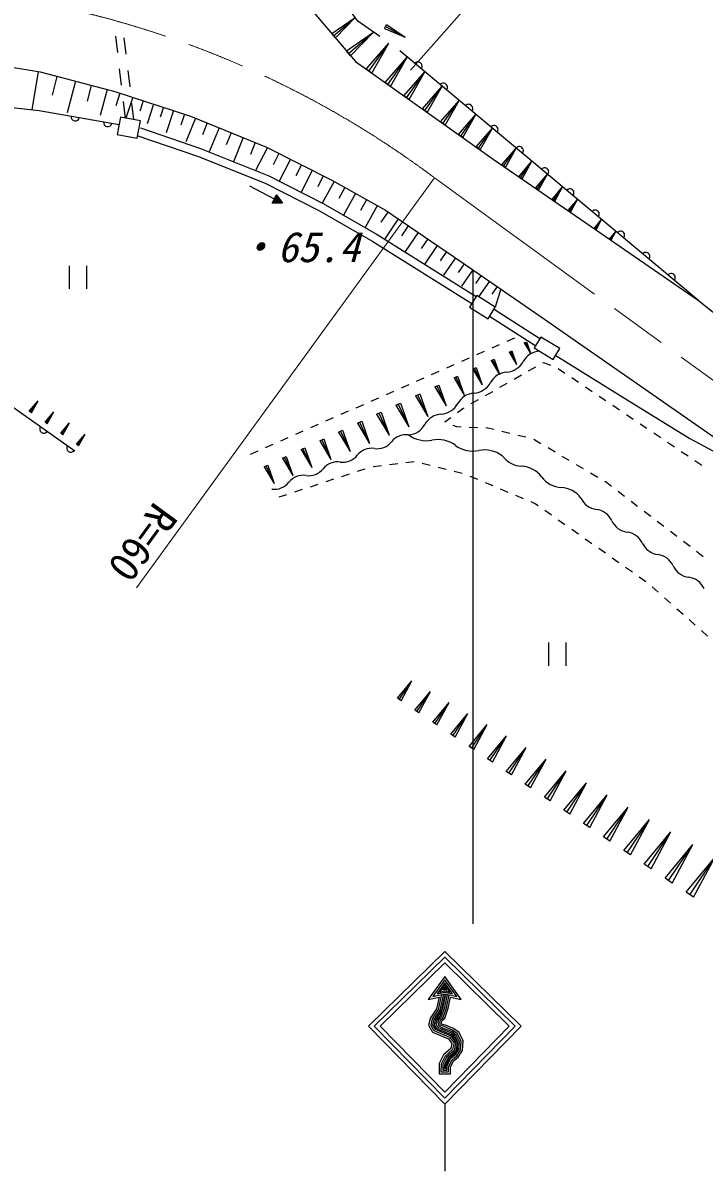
# Model space of a CAD drawing. Units: millimetres, scale not verified. Extents: x 40000 to 680000, y 20000 to 380000.
# Drawn here: x 385838 to 427131, y 237339 to 306914 of the extents above; entities that cross this region are included whole.
import ezdxf
from ezdxf.enums import TextEntityAlignment as Align

# ---------------------------------------------------------------- set-up
doc = ezdxf.new("R2010")
doc.units = ezdxf.units.MM
doc.header["$LTSCALE"] = 1000
doc.linetypes.add('CHAIN', pattern=[18.5, 12, -1.5, 3.5, -1.5])
for name, color, linetype, lineweight in [('M-BGD', 7, 'Continuous', 25), ('M-BMK', 2, 'CHAIN', 13), ('M-STR-HTXT', 7, 'Continuous', 13), ('M-STR-STRC', 7, 'Continuous', 25)]:
    doc.layers.add(name, color=color, linetype=linetype, lineweight=lineweight)
doc.styles.add('ＭＳ ゴシック', font='')
doc.styles.get('ＭＳ ゴシック').set_extended_font_data('MS Gothic')

msp = doc.modelspace()

# ---------------------------------------------------------------- linework, layer by layer
at = {"layer": 'M-BGD'}
for p, q in [((404557, 306268), (405982, 307254)), ((404668, 306137), (405982, 307254)), ((404780, 306006), (405982, 307254)), ((407750, 306588), (407879, 306828)), ((407879, 306828), (409012, 306063)), ((404780, 306006), (404557, 306268)), ((405445, 305224), (407086, 306359)), ((405573, 305073), (407086, 306359)), ((405702, 304921), (407086, 306359)), ((407750, 306588), (409012, 306063)), ((407815, 306708), (409012, 306063)), ((391582, 305125), (391465, 306118)), ((392097, 305026), (391980, 306019)), ((406645, 304119), (408017, 305697)), ((406815, 303998), (408017, 305697)), ((406985, 303878), (408017, 305697)), ((405702, 304921), (405445, 305224)), ((407797, 303303), (409137, 304844)), ((407963, 303186), (409137, 304844)), ((408129, 303068), (409137, 304844)), ((426789, 290096), (408683, 305224)), ((391816, 303139), (391699, 304132)), ((406985, 303878), (406645, 304119)), ((386762, 303964), (386378, 301658)), ((387895, 303679), (387599, 302548)), ((389026, 303383), (388526, 301471)), ((392331, 303040), (392214, 304033)), ((408936, 302497), (410203, 303954)), ((409093, 302386), (410203, 303954)), ((409250, 302275), (410203, 303954)), ((389982, 303133), (389732, 302177)), ((390938, 302882), (390526, 301309)), ((391720, 302658), (391469, 301885)), ((408129, 303068), (407797, 303303)), ((410057, 301704), (411251, 303078)), ((410205, 301599), (411251, 303078)), ((410353, 301495), (411251, 303078)), ((392050, 301153), (391933, 302146)), ((392493, 302407), (392084, 301146)), ((392565, 301054), (392448, 302047)), ((393124, 302203), (392919, 301572)), ((393755, 301998), (393364, 300795)), ((409250, 302275), (408936, 302497)), ((411160, 300923), (412284, 302215)), ((411299, 300825), (412284, 302215)), ((411438, 300726), (412284, 302215)), ((394357, 301803), (394161, 301201)), ((394958, 301608), (394522, 300262)), ((395631, 301389), (395413, 300717)), ((410353, 301495), (410057, 301704)), ((412246, 300155), (413300, 301367)), ((412377, 300062), (413300, 301367)), ((412507, 299970), (413300, 301367)), ((396295, 301149), (395711, 299716)), ((397012, 300856), (396719, 300140)), ((397728, 300564), (397129, 299096)), ((411438, 300726), (411160, 300923)), ((398462, 300265), (398163, 299530)), ((399197, 299965), (398602, 298506)), ((412507, 299970), (412246, 300155)), ((413315, 299398), (414299, 300531)), ((413437, 299312), (414299, 300531)), ((413559, 299226), (414299, 300531)), ((399926, 299668), (399629, 298938)), ((400654, 299367), (399944, 297969)), ((413559, 299226), (413315, 299398)), ((414868, 298310), (415733, 299334)), ((414978, 298234), (415733, 299334)), ((415088, 298159), (415733, 299334)), ((401353, 299012), (400998, 298313)), ((402051, 298657), (401376, 297327)), ((415903, 297599), (416691, 298533)), ((416003, 297531), (416691, 298533)), ((416103, 297462), (416691, 298533)), ((402716, 298320), (402379, 297654)), ((403381, 297982), (402705, 296650)), ((415088, 298159), (414868, 298310)), ((404047, 297644), (403709, 296978)), ((404710, 297299), (403981, 296000)), ((416103, 297462), (415903, 297599)), ((416918, 296902), (417632, 297747)), ((417009, 296840), (417632, 297747)), ((417100, 296778), (417632, 297747)), ((399568, 297046), (401072, 296252)), ((400940, 296001), (401204, 296502)), ((401352, 296296), (401151, 296402)), ((401303, 296365), (401169, 296436)), ((401253, 296434), (401187, 296469)), ((401204, 296502), (401573, 295987)), ((405360, 296935), (404995, 296285)), ((406009, 296571), (405277, 295265)), ((417100, 296778), (416918, 296902)), ((417915, 296218), (418555, 296976)), ((417996, 296162), (418555, 296976)), ((418077, 296106), (418555, 296976)), ((401573, 295987), (400940, 296001)), ((401024, 295999), (400957, 296034)), ((401109, 295997), (400975, 296068)), ((401193, 295995), (400992, 296101)), ((401278, 295994), (401010, 296135)), ((401362, 295992), (401028, 296168)), ((401447, 295990), (401045, 296202)), ((401531, 295988), (401063, 296235)), ((401549, 296021), (401081, 296268)), ((401499, 296090), (401098, 296302)), ((401450, 296159), (401116, 296335)), ((401401, 296228), (401134, 296369)), ((406662, 296205), (406296, 295552)), ((407315, 295839), (406578, 294524)), ((418077, 296106), (417915, 296218)), ((418893, 295547), (419461, 296219)), ((418965, 295497), (419461, 296219)), ((419037, 295448), (419461, 296219)), ((407964, 295457), (407542, 294833)), ((408588, 295035), (407769, 293824)), ((419037, 295448), (418893, 295547)), ((409193, 294625), (408784, 294020)), ((420468, 294462), (420923, 294997)), ((420583, 294382), (420468, 294462)), ((420526, 294422), (420923, 294997)), ((420583, 294382), (420923, 294997)), ((409798, 294216), (409015, 293058)), ((410377, 293824), (409986, 293246)), ((421398, 293820), (421786, 294277)), ((421496, 293752), (421398, 293820)), ((421447, 293786), (421786, 294277)), ((421496, 293752), (421786, 294277)), ((410956, 293433), (410207, 292326)), ((411510, 293058), (411135, 292505)), ((412062, 292683), (411338, 291630)), ((412589, 292321), (412227, 291795)), ((388639, 292195), (388639, 290795)), ((389689, 292195), (389689, 290795)), ((413115, 291959), (412428, 290960)), ((413614, 291615), (413271, 291116)), ((414114, 291272), (413462, 290324)), ((414588, 290946), (414262, 290472)), ((414807, 290795), (414472, 289692)), ((414397, 289572), (417184, 287782)), ((414132, 289148), (416923, 287355)), ((414278, 287223), (414736, 287425)), ((415193, 287626), (415651, 287827)), ((416226, 287522), (416365, 287587)), ((416226, 287522), (416621, 286859)), ((416295, 287554), (416621, 286859)), ((416365, 287587), (416621, 286859)), ((413363, 286821), (413820, 287022)), ((415315, 286968), (415474, 287042)), ((415315, 286968), (415766, 286212)), ((415395, 287005), (415766, 286212)), ((415474, 287042), (415766, 286212)), ((411532, 286016), (411990, 286217)), ((412447, 286418), (412905, 286619)), ((413107, 285934), (413306, 286027)), ((413206, 285980), (413671, 284987)), ((413306, 286027), (413671, 284987)), ((414221, 286455), (414400, 286539)), ((414221, 286455), (414728, 285605)), ((414311, 286497), (414728, 285605)), ((414400, 286539), (414728, 285605)), ((416494, 285829), (416928, 286077)), ((417362, 286325), (417400, 286346)), ((417400, 286346), (417826, 286182)), ((418281, 285981), (418696, 285701)), ((409701, 285210), (410159, 285412)), ((410617, 285613), (411074, 285814)), ((411972, 285402), (412191, 285505)), ((411972, 285402), (412595, 284357)), ((412081, 285453), (412595, 284357)), ((412191, 285505), (412595, 284357)), ((413107, 285934), (413671, 284987)), ((415626, 285333), (416060, 285581)), ((419111, 285422), (419525, 285142)), ((407871, 284405), (408328, 284606)), ((408786, 284808), (409244, 285009)), ((410815, 284860), (411055, 284973)), ((410815, 284860), (411498, 283715)), ((410935, 284917), (411498, 283715)), ((411055, 284973), (411498, 283715)), ((413889, 284341), (414324, 284589)), ((414758, 284837), (415192, 285085)), ((419940, 284863), (420355, 284583)), ((386219, 283387), (386764, 284022)), ((386288, 283339), (386764, 284022)), ((386356, 283292), (386764, 284022)), ((406955, 284003), (407413, 284204)), ((408447, 283752), (408724, 283881)), ((408724, 283881), (409234, 282432)), ((409637, 284309), (409899, 284431)), ((409637, 284309), (410381, 283061)), ((409768, 284370), (410381, 283061)), ((409899, 284431), (410381, 283061)), ((413021, 283844), (413455, 284093)), ((420769, 284304), (421184, 284025)), ((386356, 283292), (386219, 283387)), ((387175, 282720), (387713, 283347)), ((387242, 282673), (387713, 283347)), ((387310, 282626), (387713, 283347)), ((405124, 283197), (405582, 283399)), ((406040, 283600), (406497, 283801)), ((407279, 283205), (407546, 283330)), ((407279, 283205), (408038, 281931)), ((407413, 283267), (408038, 281931)), ((407546, 283330), (408038, 281931)), ((408447, 283752), (409234, 282432)), ((408585, 283816), (409234, 282432)), ((412181, 283306), (412510, 283552)), ((412510, 283552), (412587, 283596)), ((421599, 283745), (422013, 283466)), ((422428, 283186), (422842, 282907)), ((387310, 282626), (387175, 282720)), ((388129, 282054), (388660, 282673)), ((388196, 282008), (388660, 282673)), ((388262, 281961), (388660, 282673)), ((403294, 282392), (403751, 282593)), ((404209, 282795), (404667, 282996)), ((406121, 282662), (406378, 282783)), ((406121, 282662), (406853, 281434)), ((406249, 282722), (406853, 281434)), ((406378, 282783), (406853, 281434)), ((411417, 282732), (411781, 283006)), ((411458, 282715), (411417, 282732)), ((412146, 282429), (411920, 282523)), ((423257, 282628), (423672, 282348)), ((388262, 281961), (388129, 282054)), ((389081, 281389), (389606, 282001)), ((389147, 281343), (389606, 282001)), ((389213, 281297), (389606, 282001)), ((401463, 281587), (401921, 281788)), ((402378, 281989), (402836, 282191)), ((404972, 282124), (405220, 282240)), ((404972, 282124), (405677, 280941)), ((405096, 282182), (405677, 280941)), ((405220, 282240), (405677, 280941)), ((412401, 282420), (412146, 282429)), ((413400, 282388), (412900, 282404)), ((413998, 282368), (413900, 282371)), ((414388, 282274), (413998, 282368)), ((415360, 282039), (414874, 282156)), ((416332, 281804), (415846, 281921)), ((424086, 282069), (424501, 281789)), ((389213, 281297), (389081, 281389)), ((400548, 281184), (401005, 281386)), ((402701, 281061), (402931, 281168)), ((402816, 281115), (403353, 279967)), ((402931, 281168), (403353, 279967)), ((403832, 281590), (404071, 281702)), ((403832, 281590), (404510, 280452)), ((403951, 281646), (404510, 280452)), ((404071, 281702), (404510, 280452)), ((417242, 281415), (416812, 281670)), ((418103, 280906), (417672, 281160)), ((424916, 281510), (425330, 281231)), ((399632, 280782), (400090, 280983)), ((401580, 280536), (401800, 280639)), ((401580, 280536), (402206, 279486)), ((401690, 280587), (402206, 279486)), ((401800, 280639), (402206, 279486)), ((402701, 281061), (403353, 279967)), ((418963, 280396), (418533, 280651)), ((425745, 280951), (426160, 280672)), ((426574, 280392), (426989, 280113)), ((400468, 280015), (400679, 280114)), ((400468, 280015), (401068, 279009)), ((400574, 280064), (401068, 279009)), ((400679, 280114), (401068, 279009)), ((406119, 279745), (406594, 279900)), ((407072, 280045), (407569, 280104)), ((408065, 280164), (408561, 280223)), ((409058, 280283), (409554, 280342)), ((410040, 280230), (410525, 280109)), ((411010, 279988), (411495, 279866)), ((411980, 279745), (412465, 279624)), ((419823, 279886), (419393, 280141)), ((404218, 279123), (404694, 279278)), ((405169, 279434), (405644, 279589)), ((412936, 279459), (413396, 279264)), ((413857, 279070), (414318, 278876)), ((420684, 279377), (420253, 279631)), ((421209, 279065), (421114, 279122)), ((421518, 278828), (421209, 279065)), ((401367, 278190), (401842, 278345)), ((402318, 278501), (402793, 278656)), ((403268, 278812), (403743, 278967)), ((414779, 278681), (415239, 278487)), ((422312, 278220), (421915, 278524)), ((415700, 278293), (416161, 278099)), ((416621, 277904), (416918, 277779)), ((416918, 277779), (417064, 277677)), ((423105, 277612), (422708, 277916)), ((417472, 277389), (417881, 277101)), ((423899, 277003), (423502, 277307)), ((418290, 276813), (418699, 276525)), ((419107, 276237), (419516, 275949)), ((424692, 276395), (424296, 276699)), ((419925, 275661), (420334, 275373)), ((425486, 275786), (425089, 276091)), ((420742, 275085), (421151, 274797)), ((426280, 275178), (425883, 275482)), ((427073, 274569), (426676, 274874)), ((421560, 274509), (421969, 274221)), ((422377, 273933), (422786, 273645)), ((423195, 273357), (423604, 273069)), ((423985, 272747), (424359, 272415)), ((424733, 272083), (425107, 271751)), ((425481, 271419), (425855, 271087)), ((426228, 270755), (426602, 270423)), ((426976, 270091), (427350, 269759)), ((417702, 269365), (417702, 267965)), ((418752, 269365), (418752, 267965)), ((408538, 265988), (409419, 267053)), ((408652, 265911), (409419, 267053)), ((408766, 265835), (409419, 267053)), ((408766, 265835), (408538, 265988)), ((409603, 265272), (410537, 266401)), ((409724, 265191), (410537, 266401)), ((409845, 265110), (410537, 266401)), ((409845, 265110), (409603, 265272)), ((410682, 264548), (411669, 265741)), ((410810, 264462), (411669, 265741)), ((410938, 264376), (411669, 265741)), ((410938, 264376), (410682, 264548)), ((411775, 263813), (412816, 265072)), ((411910, 263723), (412816, 265072)), ((412045, 263632), (412816, 265072)), ((412882, 263070), (413977, 264394)), ((413024, 262974), (413977, 264394)), ((413166, 262879), (413977, 264394)), ((412045, 263632), (411775, 263813)), ((414003, 262317), (415154, 263708)), ((414152, 262216), (415154, 263708)), ((414301, 262116), (415154, 263708)), ((413166, 262879), (412882, 263070)), ((415139, 261554), (416345, 263012)), ((415295, 261449), (416345, 263012)), ((415451, 261344), (416345, 263012)), ((414301, 262116), (414003, 262317)), ((416289, 260781), (417552, 262308)), ((416452, 260671), (417552, 262308)), ((416616, 260561), (417552, 262308)), ((415451, 261344), (415139, 261554)), ((417454, 259998), (418775, 261595)), ((417625, 259883), (418775, 261595)), ((417796, 259768), (418775, 261595)), ((416616, 260561), (416289, 260781)), ((418634, 259206), (420013, 260873)), ((418812, 259086), (420013, 260873)), ((418991, 258966), (420013, 260873)), ((417796, 259768), (417454, 259998)), ((419829, 258403), (421267, 260141)), ((420015, 258278), (421267, 260141)), ((420201, 258153), (421267, 260141)), ((418991, 258966), (418634, 259206)), ((421039, 257590), (422537, 259400)), ((421233, 257459), (422537, 259400)), ((421427, 257329), (422537, 259400)), ((420201, 258153), (419829, 258403)), ((422265, 256766), (423824, 258649)), ((422467, 256630), (423824, 258649)), ((422669, 256495), (423824, 258649)), ((421427, 257329), (421039, 257590)), ((423507, 255932), (425127, 257889)), ((423717, 255791), (425127, 257889)), ((423927, 255650), (425127, 257889)), ((422669, 256495), (422265, 256766)), ((424765, 255087), (426446, 257119)), ((424983, 254940), (426446, 257119)), ((425201, 254794), (426446, 257119)), ((426039, 254231), (427783, 256339)), ((426265, 254079), (427783, 256339)), ((426491, 253927), (427783, 256339)), ((423927, 255650), (423507, 255932)), ((425201, 254794), (424765, 255087)), ((426491, 253927), (426039, 254231))]:
    msp.add_line(p, q, dxfattribs=at)
for points in [[(388098, 325624), (405991, 304582), (414353, 298664), (419643, 295032), (426789, 290096)], [(407482, 306091), (406148, 307025), (401544, 313364), (393419, 320720)], [(371401, 305125), (377470, 305067), (381965, 304763), (386885, 303943), (391410, 302759), (395996, 301271), (400612, 299388), (404560, 297384), (407809, 295562), (411939, 292768), (417193, 289154), (430586, 279830), (452122, 264680), (455011, 262811), (459835, 260116), (463568, 258485), (468347, 256670), (472447, 255395), (477063, 254211), (481132, 253451), (485566, 252814), (490516, 252419), (495406, 252358), (496788, 250407)], [(371252, 301721), (376252, 302053), (382209, 302123), (386811, 301609), (391668, 300756)], [(371252, 301721), (373159, 293787), (381569, 286218), (388974, 280985)], [(392797, 300076), (396430, 298836), (400530, 297196), (403810, 295526), (407060, 293674), (413052, 289916)], [(392958, 300550), (396604, 299305), (400737, 297652), (404048, 295966), (407316, 294103), (413317, 290340)], [(426789, 290096), (439383, 280074), (446456, 275137), (455196, 268998), (458933, 266796), (464871, 263861), (472210, 261192), (478615, 259657), (484220, 258523)], [(418137, 286769), (422464, 284074), (426260, 281735), (429054, 280247), (430326, 280012)]]:
    msp.add_lwpolyline(points, dxfattribs=at)
for points in [[(391553, 300161), (392768, 299927), (392970, 300976), (391755, 301209)], [(412914, 289694), (414035, 288993), (414472, 289692), (413351, 290393)], [(416838, 287218), (417983, 286517), (418388, 287179), (417244, 287880)]]:
    msp.add_lwpolyline(points, close=True, dxfattribs=at)
for centre, radius, start, end in [((409787, 304301), 250, 320.12188, 140.12188), ((411322, 303019), 250, 320.12188, 140.12188), ((412857, 301736), 250, 320.12188, 140.12188), ((389006, 301224), 250, 170.03986, 350.03986), ((390976, 300878), 250, 170.03986, 350.03986), ((414392, 300454), 250, 320.12188, 140.12188), ((415927, 299172), 250, 320.12188, 140.12188), ((417462, 297889), 250, 320.12188, 140.12188), ((418996, 296607), 250, 320.12188, 140.12188), ((420531, 295325), 250, 320.12188, 140.12188), ((422066, 294043), 250, 320.12188, 140.12188), ((423601, 292760), 250, 320.12188, 140.12188), ((425136, 291478), 250, 320.12188, 140.12188), ((417240, 285797), 1231, 94.0334, 151.20218), ((415083, 286982), 1231, 274.0334, 331.20218), ((415257, 284527), 1231, 94.0334, 151.20218), ((413100, 285713), 1231, 274.0334, 331.20218), ((413273, 283258), 1231, 94.0334, 151.20218), ((411289, 281988), 1231, 94.0334, 151.20218), ((411116, 284443), 1231, 274.0334, 331.20218), ((409132, 283174), 1231, 274.0334, 331.20218), ((387102, 282308), 250, 144.75403, 324.75403), ((409053, 280849), 1110, 81.43084, 141.70079), ((410292, 283433), 1834, 234.16771, 280.83579), ((388735, 281154), 250, 144.75403, 324.75403), ((406981, 280030), 1110, 81.43084, 141.70079), ((407311, 282224), 1110, 261.43084, 321.70079), ((410982, 279831), 1834, 54.16771, 100.83579), ((413129, 282804), 1834, 234.16771, 280.83579), ((405239, 281405), 1110, 261.43084, 321.70079), ((413819, 279202), 1834, 54.16771, 100.83579), ((416179, 281651), 1607, 216.79989, 266.7116), ((403166, 280586), 1110, 261.43084, 321.70079), ((404908, 279210), 1110, 81.43084, 141.70079), ((415995, 278443), 1607, 36.79989, 86.7116), ((401093, 279767), 1110, 261.43084, 321.70079), ((402835, 278391), 1110, 81.43084, 141.70079), ((418567, 280368), 1607, 216.79989, 266.7116), ((418383, 277160), 1607, 36.79989, 86.7116), ((420753, 278619), 1192, 204.61441, 262.72036), ((420451, 276254), 1192, 24.61441, 82.72036), ((422619, 277247), 1192, 204.61441, 262.72036), ((422317, 274882), 1192, 24.61441, 82.72036), ((424484, 275875), 1192, 204.61441, 262.72036), ((424182, 273510), 1192, 24.61441, 82.72036), ((426350, 274503), 1192, 204.61441, 262.72036), ((426047, 272138), 1192, 24.61441, 82.72036)]:
    msp.add_arc(centre, radius, start, end, dxfattribs=at)
at = {"layer": 'M-BMK'}
msp.add_line((410783, 297535), (452882, 266960), dxfattribs=at)
msp.add_arc((375605, 250455), 58771, 53.23314, 91.69863, dxfattribs=at)
at = {"layer": 'M-STR-HTXT'}
msp.add_line((410783, 297535), (392728, 272675), dxfattribs=at)
at = {"layer": 'M-STR-STRC'}
for p, q in [((409335, 304049), (421147, 317441)), ((413115, 291959), (413115, 252329)), ((411412, 241397), (411412, 237339))]:
    msp.add_line(p, q, dxfattribs=at)
for points in [[(406783, 246117), (411412, 250652), (416038, 246117), (411412, 241397)], [(407137, 246114), (411412, 250302), (415684, 246114), (411411, 241754)], [(407498, 246117), (411412, 249952), (415324, 246117), (411412, 242111)], [(411412, 248078), (412133, 247911), (411412, 248921), (410690, 247911)], [(411412, 248188), (411881, 248080), (411412, 248736), (410942, 248080)], [(411412, 248258), (411721, 248187), (411412, 248619), (411102, 248187)], [(411412, 248340), (411532, 248312), (411412, 248481), (411291, 248312)], [(411412, 248371), (411461, 248360), (411412, 248429), (411362, 248360)]]:
    msp.add_lwpolyline(points, close=True, dxfattribs=at)
for points in [[(411762, 247875), (412412, 247725), (411412, 249125), (410412, 247725), (411062, 247875)], [(411062, 247875), (410906, 247173), (410537, 246617), (410434, 246170), (410673, 245759), (411634, 245347), (411847, 245072), (411775, 244762), (411341, 244378), (411081, 243847), (411062, 243228), (411761, 243231), (411761, 243631), (411946, 244013), (412232, 244248), (412486, 244644), (412530, 245222), (412279, 245728), (411946, 245981), (411450, 246185), (411253, 246229), (411203, 246334), (411258, 246471), (411422, 246611), (411625, 247205), (411762, 247875)], [(411215, 248032), (411015, 247127), (410646, 246571), (410557, 246189), (410754, 245850), (411707, 245442), (411973, 245099), (411879, 244699), (411435, 244307), (411196, 243819), (411181, 243344), (411646, 243347), (411646, 243658), (411853, 244086), (412145, 244326), (412372, 244682), (412412, 245199), (412187, 245652), (411887, 245880), (411374, 246091), (411144, 246175), (411114, 246332), (411149, 246507), (411313, 246650), (411513, 247236), (411672, 248018)], [(411330, 248059), (411114, 247085), (410745, 246528), (410670, 246206), (410828, 245934), (411774, 245529), (412088, 245125), (411975, 244642), (411521, 244241), (411301, 243793), (411291, 243451), (411539, 243452), (411539, 243682), (411767, 244153), (412064, 244397), (412268, 244717), (412304, 245178), (412103, 245582), (411834, 245787), (411303, 246005), (411062, 246124), (411002, 246321), (411044, 246516), (411212, 246685), (411411, 247264), (411569, 248041)], [(411426, 248074), (411199, 247049), (410830, 246492), (410767, 246220), (410892, 246005), (411831, 245603), (412186, 245146), (412057, 244593), (411595, 244185), (411391, 243770), (411384, 243543), (411448, 243543), (411448, 243703), (411694, 244211), (411995, 244458), (412180, 244746), (412211, 245160), (412031, 245523), (411789, 245707), (411243, 245931), (410971, 246052), (410896, 246276), (410944, 246493), (411127, 246716), (411323, 247288), (411480, 248062)]]:
    msp.add_lwpolyline(points, dxfattribs=at)

# ---------------------------------------------------------------- texts
at = {"layer": 'M-BGD', "style": 'ＭＳ ゴシック', "oblique": 15}
msp.add_text('・65.4', height=1833, dxfattribs=at).set_placement((398763, 293335), align=Align.MIDDLE_LEFT)
at = {"layer": 'M-STR-HTXT', "style": 'ＭＳ ゴシック'}
msp.add_text('R=60', height=1833, rotation=233.889, dxfattribs=at).set_placement((393099, 275422), align=Align.MIDDLE_CENTER)

doc.saveas('drawing.dxf')
